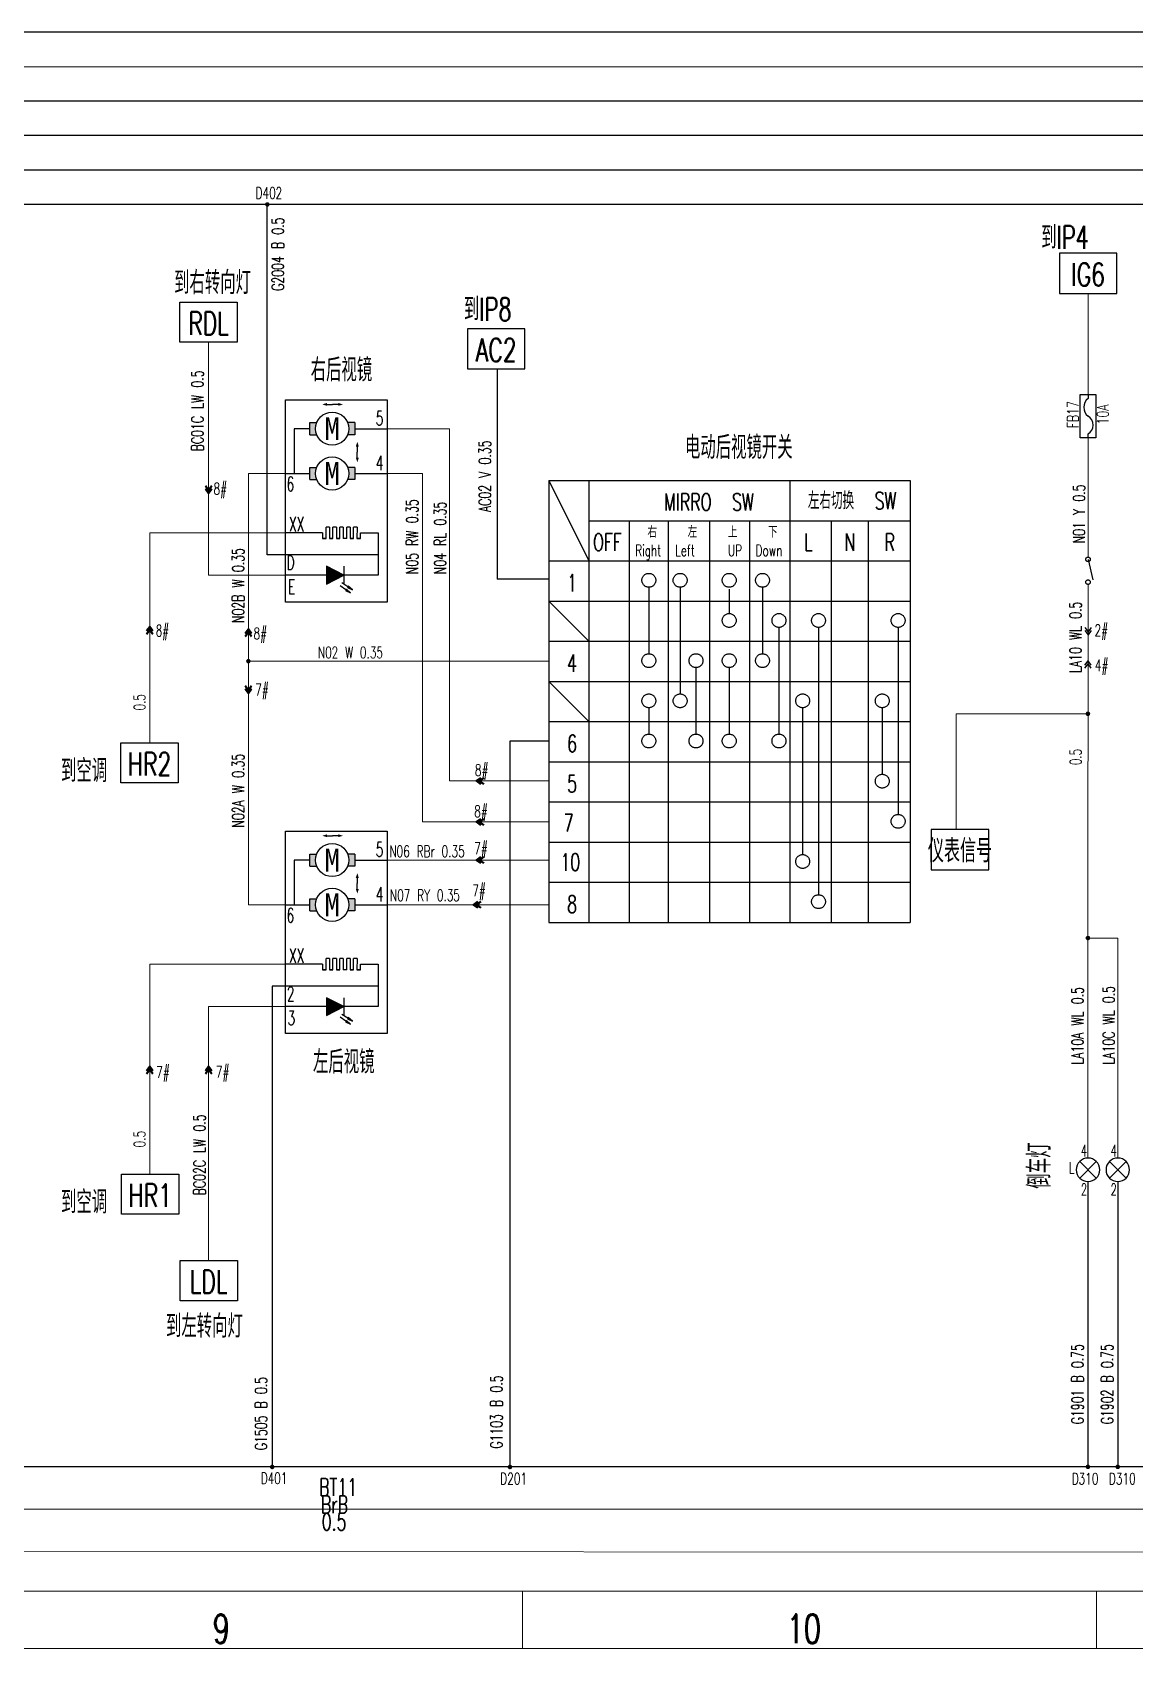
# Model space of a CAD drawing. Extents: x -5608 to -3197, y -2048 to 96.
# Drawn here: x -4788.4 to -4596.3, y -2047.8 to -1766.1 of the extents above; entities that cross this region are included whole.
import ezdxf
from ezdxf.enums import TextEntityAlignment as Align

# ---------------------------------------------------------------- set-up
doc = ezdxf.new("R2010")
doc.units = 0
doc.header["$LTSCALE"] = 25.4
doc.header["$MEASUREMENT"] = 0
for name, pattern in [('CENTER', [16, 13, -1, 1, -1]), ('DASHED', [0.75, 0.5, -0.25]), ('DASHED2', [0.375, 0.25, -0.125]), ('HIDDEN', [9.525, 6.35, -3.175]), ('PHANTOM', [17, 12, -1, 1, -1, 1, -1])]:
    doc.linetypes.add(name, pattern=pattern)
doc.layers.get('0').update_dxf_attribs({"linetype": 'CONTINUOUS'})
for name, color, linetype, lineweight in [('0Filament', 7, 'CONTINUOUS', 20), ('4CONTOUR', 4, 'CONTINUOUS', 50), ('5PHANTOM', 6, 'PHANTOM', 20)]:
    doc.layers.add(name, color=color, linetype=linetype, lineweight=lineweight)
for name, color, linetype in [('1CENTER', 1, 'CENTER'), ('2FRAM', 2, 'CONTINUOUS'), ('3DASHED', 3, 'DASHED'), ('blue', 5, 'CONTINUOUS'), ('br', 35, 'CONTINUOUS'), ('LEGEND', 1, 'CONTINUOUS'), ('other layer', 7, 'CONTINUOUS'), ('VCC', 1, 'CONTINUOUS')]:
    doc.layers.add(name, color=color, linetype=linetype)
doc.styles.add('HZ', font='txt.shx', dxfattribs={"width": 0.618, "height": 2.5, "bigfont": 'hztxt.shx'})

# ---------------------------------------------------------------- blocks, each defined once
blk = doc.blocks.new('pointer')
at = {"layer": 'other layer'}
blk.add_lwpolyline([(-5, 7), (-5, 0), (5, 0), (5, 7)], close=True, dxfattribs=at)
at = {"layer": 'other layer', "style": 'HZ', "width": 0.7, "flags": 8}
blk.add_attdef('FR', text='', height=4, dxfattribs=at).set_placement((0, 1.3), align=Align.CENTER)
blk = doc.blocks.new('light')
at = {"layer": 'LEGEND', "color": 1, "ltscale": 0.1}
for p, q in [((-1.44, 0.6), (1.46, 3.5)), ((1.46, 0.6), (-1.44, 3.5))]:
    blk.add_line(p, q, dxfattribs=at)
blk.add_circle((0.01, 2.05), 2.05, dxfattribs=at)
blk = doc.blocks.new('FUSE')
at = {"layer": 'other layer', "color": 1}
for p, q in [((0, 7.53), (0, 6.85)), ((0, 0), (0, 0.68))]:
    blk.add_line(p, q, dxfattribs=at)
at = {"layer": 'other layer', "color": 1, "linetype": 'HIDDEN'}
blk.add_lwpolyline([(-1.36, 7.53), (1.36, 7.53), (1.36, 0), (-1.36, 0)], close=True, dxfattribs=at)
at = {"layer": 'other layer', "color": 1}
for centre, radius, start, end in [((1.24, 5.31), 1.98, 128.8945, 231.1055), ((-0.84, 2.22), 1.75, 298.4847, 61.5153)]:
    blk.add_arc(centre, radius, start, end, dxfattribs=at)
at = {"layer": 'other layer', "linetype": 'DASHED2', "style": 'HZ', "width": 0.7}
for tag, p in [('FUSE', (-1.64, 4.03)), ('10A', (3.57, 4.06))]:
    blk.add_attdef(tag, text='', height=2, rotation=90, dxfattribs=at).set_placement(p, align=Align.CENTER)
blk = doc.blocks.new('moto2')
at = {"ltscale": 0.1}
h = blk.add_hatch(color=1, dxfattribs=at)
h.paths.add_polyline_path([(6.61, -1.05), (7.83, -1.05), (7.83, 1.05), (6.61, 1.05, -0.187868)])
h.paths.add_polyline_path([(1.22, 1.05), (0, 1.05), (0, -1.05), (1.22, -1.05, -0.187868)])
at = {"layer": 'LEGEND'}
blk.add_circle((3.91, 0), 2.89, dxfattribs=at)
at = {"layer": 'VCC'}
for p, q in [((0, -1.05), (0, 1.05)), ((0, 1.05), (1.22, 1.05)), ((7.83, 1.05), (6.61, 1.05)), ((7.83, 1.05), (7.83, -1.05)), ((0, -1.05), (1.22, -1.05)), ((7.83, -1.05), (6.61, -1.05))]:
    blk.add_line(p, q, dxfattribs=at)
at = {"layer": 'VCC', "insert": (3.91, 0), "char_height": 4, "width": 4.8828, "attachment_point": 5}
blk.add_mtext('M', dxfattribs=at)
blk = doc.blocks.new('led')
at = {"layer": 'blue', "ltscale": 0.1}
for points in [[(-2.65, 3.3), (-2.41, 3.46), (-3.05, 4.17)], [(-2.14, 3.63), (-1.9, 3.79), (-2.54, 4.51)]]:
    blk.add_hatch(color=1, dxfattribs=at).paths.add_polyline_path(points)
h = blk.add_hatch(color=1, dxfattribs=at)
h.paths.add_polyline_path([(0, 3.01), (-1.56, 0), (0, 0)])
h.paths.add_polyline_path([(0, 0), (1.56, 0), (0, 3.01)])
at = {"layer": 'blue', "color": 1, "ltscale": 0.1}
for p, q in [((-2.53, 3.38), (-1.86, 2.36)), ((-2.02, 3.71), (-1.35, 2.69)), ((1.56, 3.01), (-1.56, 3.01)), ((0, 3.01), (0, 0))]:
    blk.add_line(p, q, dxfattribs=at)
for points in [[(-3.05, 4.17), (-2.41, 3.46), (-2.65, 3.3)], [(-2.54, 4.51), (-1.9, 3.79), (-2.14, 3.63)], [(0, 3.01), (1.56, 0), (-1.56, 0)]]:
    blk.add_lwpolyline(points, close=True, dxfattribs=at)

msp = doc.modelspace()

# ---------------------------------------------------------------- hatches: boundary and pattern name
at = {"layer": '0Filament', "ltscale": 0.1}
for points in [[(-4747.86, -1796.13, 1), (-4747.07, -1796.13, 1)], [(-4751.16, -1875.71, 1), (-4750.37, -1875.71, 1)], [(-4604.87, -1884.88, 1), (-4604.07, -1884.88, 1)], [(-4604.87, -1923.96, 1), (-4604.07, -1923.96, 1)], [(-4747.01, -2016.13, 1), (-4746.21, -2016.13, 1)], [(-4705.59, -2016.13, 1), (-4704.79, -2016.13, 1)], [(-4604.87, -2016.11, -1), (-4604.07, -2016.11, -1)], [(-4599.68, -2016.11, -1), (-4598.88, -2016.11, -1)]]:
    msp.add_hatch(color=0, dxfattribs=at).paths.add_polyline_path(points)
at = {"layer": '1CENTER'}
for points in [[(-4737.87, -1830.97), (-4737.05, -1830.71), (-4737.05, -1831.23)], [(-4734.29, -1830.97), (-4735.11, -1830.71), (-4735.11, -1831.23)], [(-4731.78, -1837.49), (-4732.04, -1838.31), (-4731.52, -1838.31)], [(-4731.78, -1841.07), (-4732.04, -1840.24), (-4731.52, -1840.24)], [(-4737.87, -1906.13), (-4737.05, -1905.88), (-4737.05, -1906.39)], [(-4734.29, -1906.13), (-4735.11, -1905.88), (-4735.11, -1906.39)], [(-4731.78, -1912.65), (-4732.04, -1913.47), (-4731.52, -1913.47)], [(-4731.78, -1916.23), (-4732.04, -1915.41), (-4731.52, -1915.41)]]:
    msp.add_hatch(color=1, dxfattribs=at).paths.add_polyline_path(points)

# ---------------------------------------------------------------- linework, layer by layer
at = {"layer": '0Filament'}
for p, q in [((-4757.69, -1860.74), (-4757.69, -1820.14)), ((-4715.73, -1835.2), (-4726.6, -1835.2)), ((-4715.73, -1896.58), (-4715.73, -1835.2)), ((-4744.3, -1843), (-4750.77, -1843)), ((-4750.77, -1843), (-4750.77, -1918.16)), ((-4720.4, -1843), (-4726.6, -1843)), ((-4720.4, -1903.72), (-4720.4, -1843)), ((-4744.3, -1853.35), (-4767.96, -1853.35)), ((-4767.96, -1853.35), (-4767.96, -1889.93)), ((-4744.3, -1860.74), (-4757.69, -1860.74)), ((-4604.45, -1862.33), (-4604.47, -1923.96)), ((-4698.43, -1875.71), (-4750.77, -1875.71)), ((-4698.43, -1896.58), (-4715.73, -1896.58)), ((-4698.43, -1903.72), (-4720.4, -1903.72)), ((-4726.6, -1910.37), (-4698.43, -1910.37)), ((-4750.77, -1918.16), (-4744.3, -1918.16)), ((-4726.6, -1918.16), (-4698.43, -1918.16)), ((-4744.3, -1928.51), (-4767.96, -1928.51)), ((-4767.96, -1928.51), (-4767.96, -1965.1)), ((-4744.31, -1935.91), (-4757.7, -1935.91)), ((-4757.7, -1935.91), (-4757.7, -1980.16)), ((-4702.98, -2047.79), (-4702.98, -2037.79)), ((-4602.98, -2047.79), (-4602.98, -2037.79))]:
    msp.add_line(p, q, dxfattribs=at)
at = {"layer": '0Filament', "linetype": 'Continuous'}
for p, q in [((-4604.45, -1884.88), (-4627.46, -1884.88)), ((-4627.46, -1884.88), (-4627.46, -1905.03))]:
    msp.add_line(p, q, dxfattribs=at)
at = {"layer": '0Filament', "color": 0, "ltscale": 0.1}
for p, q in [((-4604.47, -1923.96), (-4604.47, -1962.24)), ((-4599.28, -1923.96), (-4599.28, -1962.29))]:
    msp.add_line(p, q, dxfattribs=at)
at = {"layer": '0Filament', "ltscale": 0.1}
msp.add_line((-4599.26, -1923.96), (-4604.47, -1923.96), dxfattribs=at)
at = {"layer": '0Filament', "color": 2}
msp.add_line((-5593.98, -2037.79), (-3511.98, -2037.79), dxfattribs=at)
at = {"layer": '0Filament', "color": 7}
msp.add_line((-3501.98, -2047.79), (-5603.98, -2047.79), dxfattribs=at)
at = {"layer": '1CENTER', "color": 1, "linetype": 'ByBlock'}
msp.add_line((-3700.02, -1766.13), (-5505.96, -1766.13), dxfattribs=at)
at = {"layer": '1CENTER', "color": 1}
for p, q in [((-4737.06, -1830.96), (-4736.08, -1830.96)), ((-4735.1, -1830.96), (-4736.08, -1830.96)), ((-4731.79, -1838.3), (-4731.79, -1839.28)), ((-4731.79, -1840.25), (-4731.79, -1839.28)), ((-4698.43, -1844.25), (-4635.43, -1844.25)), ((-4698.43, -1844.25), (-4698.43, -1921.25)), ((-4698.43, -1844.25), (-4691.43, -1858.25)), ((-4691.43, -1844.25), (-4691.43, -1921.25)), ((-4656.43, -1844.25), (-4656.43, -1921.25)), ((-4635.43, -1844.25), (-4635.43, -1921.25)), ((-4691.43, -1851.25), (-4635.43, -1851.25)), ((-4684.43, -1851.25), (-4684.43, -1921.25)), ((-4677.6, -1851.25), (-4677.6, -1921.25)), ((-4670.43, -1851.25), (-4670.43, -1921.25)), ((-4663.43, -1851.25), (-4663.43, -1921.25)), ((-4656.43, -1851.25), (-4656.43, -1921.25)), ((-4656.43, -1851.25), (-4656.43, -1921.25)), ((-4656.43, -1851.25), (-4656.43, -1921.25)), ((-4656.43, -1851.25), (-4656.43, -1921.25)), ((-4656.43, -1851.25), (-4656.43, -1921.25)), ((-4656.43, -1851.25), (-4656.43, -1921.25)), ((-4656.43, -1851.25), (-4656.43, -1921.25)), ((-4656.43, -1851.25), (-4656.43, -1921.25)), ((-4656.43, -1851.25), (-4656.43, -1921.25)), ((-4656.43, -1851.25), (-4656.43, -1921.25)), ((-4649.19, -1851.25), (-4649.19, -1921.25)), ((-4642.77, -1851.25), (-4642.77, -1921.25)), ((-4698.43, -1858.25), (-4635.43, -1858.25)), ((-4698.43, -1858.25), (-4635.43, -1858.25)), ((-4698.43, -1858.25), (-4635.43, -1858.25)), ((-4698.43, -1858.25), (-4635.43, -1858.25)), ((-4698.43, -1858.25), (-4635.43, -1858.25)), ((-4698.43, -1858.25), (-4635.43, -1858.25)), ((-4698.43, -1858.25), (-4635.43, -1858.25)), ((-4698.43, -1858.25), (-4635.43, -1858.25)), ((-4680.98, -1862.83), (-4680.98, -1874.41)), ((-4675.53, -1862.83), (-4675.53, -1881.41)), ((-4666.98, -1863.18), (-4666.98, -1867.41)), ((-4661.18, -1862.83), (-4661.18, -1874.41)), ((-4698.43, -1865.25), (-4635.43, -1865.25)), ((-4698.43, -1865.25), (-4635.43, -1865.25)), ((-4698.43, -1865.25), (-4635.43, -1865.25)), ((-4698.43, -1865.25), (-4635.43, -1865.25)), ((-4698.43, -1865.25), (-4635.43, -1865.25)), ((-4698.43, -1865.25), (-4635.43, -1865.25)), ((-4698.43, -1865.25), (-4635.43, -1865.25)), ((-4698.43, -1865.25), (-4635.43, -1865.25)), ((-4698.43, -1865.25), (-4635.43, -1865.25)), ((-4698.43, -1865.25), (-4635.43, -1865.25)), ((-4698.43, -1865.25), (-4691.43, -1872.25)), ((-4658.31, -1869.83), (-4658.31, -1888.41)), ((-4651.42, -1869.83), (-4651.42, -1916.41)), ((-4637.55, -1869.83), (-4637.55, -1902.41)), ((-4698.43, -1872.25), (-4635.43, -1872.25)), ((-4698.43, -1872.25), (-4635.43, -1872.25)), ((-4698.43, -1872.25), (-4635.43, -1872.25)), ((-4698.43, -1872.25), (-4635.43, -1872.25)), ((-4698.43, -1872.25), (-4635.43, -1872.25)), ((-4698.43, -1872.25), (-4635.43, -1872.25)), ((-4698.43, -1872.25), (-4635.43, -1872.25)), ((-4698.43, -1872.25), (-4635.43, -1872.25)), ((-4698.43, -1872.25), (-4635.43, -1872.25)), ((-4698.43, -1872.25), (-4635.43, -1872.25)), ((-4672.77, -1876.83), (-4672.77, -1888.41)), ((-4666.98, -1876.83), (-4666.98, -1888.41)), ((-4698.43, -1879.25), (-4635.43, -1879.25)), ((-4698.43, -1879.25), (-4635.43, -1879.25)), ((-4698.43, -1879.25), (-4635.43, -1879.25)), ((-4698.43, -1879.25), (-4635.43, -1879.25)), ((-4698.43, -1879.25), (-4635.43, -1879.25)), ((-4698.43, -1879.25), (-4635.43, -1879.25)), ((-4698.43, -1879.25), (-4635.43, -1879.25)), ((-4698.43, -1879.25), (-4635.43, -1879.25)), ((-4698.43, -1879.25), (-4635.43, -1879.25)), ((-4698.43, -1879.25), (-4635.43, -1879.25)), ((-4698.43, -1879.25), (-4691.43, -1886.25)), ((-4680.98, -1883.83), (-4680.98, -1888.41)), ((-4654.18, -1883.83), (-4654.18, -1909.41)), ((-4640.31, -1883.83), (-4640.31, -1895.41)), ((-4698.43, -1886.25), (-4635.43, -1886.25)), ((-4698.43, -1886.25), (-4635.43, -1886.25)), ((-4698.43, -1886.25), (-4635.43, -1886.25)), ((-4698.43, -1886.25), (-4635.43, -1886.25)), ((-4698.43, -1886.25), (-4635.43, -1886.25)), ((-4698.43, -1886.25), (-4635.43, -1886.25)), ((-4698.43, -1886.25), (-4635.43, -1886.25)), ((-4698.43, -1886.25), (-4635.43, -1886.25)), ((-4698.43, -1886.25), (-4635.43, -1886.25)), ((-4698.43, -1886.25), (-4635.43, -1886.25)), ((-4698.43, -1893.25), (-4635.43, -1893.25)), ((-4698.43, -1893.25), (-4635.43, -1893.25)), ((-4698.43, -1893.25), (-4635.43, -1893.25)), ((-4698.43, -1893.25), (-4635.43, -1893.25)), ((-4698.43, -1893.25), (-4635.43, -1893.25)), ((-4698.43, -1893.25), (-4635.43, -1893.25)), ((-4698.43, -1893.25), (-4635.43, -1893.25)), ((-4698.43, -1893.25), (-4635.43, -1893.25)), ((-4698.43, -1893.25), (-4635.43, -1893.25)), ((-4698.43, -1893.25), (-4635.43, -1893.25)), ((-4698.43, -1900.25), (-4635.43, -1900.25)), ((-4698.43, -1900.25), (-4635.43, -1900.25)), ((-4698.43, -1900.25), (-4635.43, -1900.25)), ((-4698.43, -1900.25), (-4635.43, -1900.25)), ((-4698.43, -1900.25), (-4635.43, -1900.25)), ((-4698.43, -1900.25), (-4635.43, -1900.25)), ((-4698.43, -1900.25), (-4635.43, -1900.25)), ((-4698.43, -1900.25), (-4635.43, -1900.25)), ((-4698.43, -1900.25), (-4635.43, -1900.25)), ((-4698.43, -1900.25), (-4635.43, -1900.25)), ((-4737.06, -1906.13), (-4736.08, -1906.13)), ((-4735.1, -1906.13), (-4736.08, -1906.13)), ((-4698.43, -1907.25), (-4635.43, -1907.25)), ((-4698.43, -1907.25), (-4635.43, -1907.25)), ((-4698.43, -1907.25), (-4635.43, -1907.25)), ((-4698.43, -1907.25), (-4635.43, -1907.25)), ((-4698.43, -1907.25), (-4635.43, -1907.25)), ((-4698.43, -1907.25), (-4635.43, -1907.25)), ((-4698.43, -1907.25), (-4635.43, -1907.25)), ((-4698.43, -1907.25), (-4635.43, -1907.25)), ((-4698.43, -1907.25), (-4635.43, -1907.25)), ((-4698.43, -1907.25), (-4635.43, -1907.25)), ((-4731.79, -1913.46), (-4731.79, -1914.44)), ((-4731.79, -1915.42), (-4731.79, -1914.44)), ((-4698.43, -1914.25), (-4635.43, -1914.25)), ((-4698.43, -1914.25), (-4635.43, -1914.25)), ((-4698.43, -1914.25), (-4635.43, -1914.25)), ((-4698.43, -1914.25), (-4635.43, -1914.25)), ((-4698.43, -1914.25), (-4635.43, -1914.25)), ((-4698.43, -1914.25), (-4635.43, -1914.25)), ((-4698.43, -1914.25), (-4635.43, -1914.25)), ((-4698.43, -1914.25), (-4635.43, -1914.25)), ((-4698.43, -1914.25), (-4635.43, -1914.25)), ((-4698.43, -1914.25), (-4635.43, -1914.25)), ((-4698.43, -1921.25), (-4635.43, -1921.25))]:
    msp.add_line(p, q, dxfattribs=at)
at = {"layer": '1CENTER', "color": 1, "ltscale": 0.1}
for p, q in [((-4740.07, -1835.2), (-4742.77, -1835.2)), ((-4742.77, -1835.2), (-4742.77, -1843)), ((-4732.25, -1835.2), (-4726.6, -1835.2)), ((-4744.3, -1843), (-4740.07, -1843)), ((-4732.25, -1843), (-4726.6, -1843)), ((-4737.83, -1853.35), (-4744.3, -1853.35)), ((-4731.24, -1853.35), (-4728.13, -1853.35)), ((-4728.13, -1853.35), (-4728.13, -1860.75)), ((-4728.13, -1857.18), (-4744.3, -1857.18)), ((-4604.45, -1857.97), (-4603.59, -1861.54)), ((-4728.13, -1860.75), (-4744.3, -1860.74)), ((-4740.07, -1910.37), (-4742.77, -1910.37)), ((-4742.77, -1910.37), (-4742.77, -1918.16)), ((-4732.25, -1910.37), (-4726.6, -1910.37)), ((-4744.3, -1918.16), (-4740.07, -1918.16)), ((-4732.25, -1918.16), (-4726.6, -1918.16)), ((-4737.83, -1928.51), (-4744.3, -1928.51)), ((-4731.24, -1928.51), (-4728.13, -1928.52)), ((-4728.13, -1928.52), (-4728.13, -1935.91)), ((-4728.13, -1932.35), (-4744.3, -1932.35)), ((-4728.13, -1935.91), (-4744.3, -1935.91))]:
    msp.add_line(p, q, dxfattribs=at)
at = {"layer": '1CENTER', "color": 1, "lineweight": -2}
for p, q in [((-4737.23, -1854.32), (-4737.23, -1852.39)), ((-4736.63, -1852.39), (-4737.23, -1852.39)), ((-4736.63, -1852.39), (-4736.63, -1854.32)), ((-4736.03, -1854.32), (-4736.03, -1852.39)), ((-4735.43, -1852.39), (-4736.03, -1852.39)), ((-4735.43, -1852.39), (-4735.43, -1854.32)), ((-4734.83, -1854.32), (-4734.83, -1852.39)), ((-4734.23, -1852.39), (-4734.83, -1852.39)), ((-4734.23, -1852.39), (-4734.23, -1854.32)), ((-4733.63, -1854.32), (-4733.63, -1852.39)), ((-4733.03, -1852.39), (-4733.63, -1852.39)), ((-4733.03, -1852.39), (-4733.03, -1854.32)), ((-4732.43, -1854.32), (-4732.43, -1852.39)), ((-4731.83, -1852.39), (-4732.43, -1852.39)), ((-4731.83, -1852.39), (-4731.84, -1854.32)), ((-4737.83, -1853.35), (-4737.83, -1854.32)), ((-4737.83, -1854.32), (-4737.23, -1854.32)), ((-4737.23, -1854.32), (-4737.83, -1854.32)), ((-4736.63, -1854.32), (-4736.03, -1854.32)), ((-4736.03, -1854.32), (-4736.63, -1854.32)), ((-4735.43, -1854.32), (-4734.83, -1854.32)), ((-4734.83, -1854.32), (-4735.43, -1854.32)), ((-4733.63, -1854.32), (-4734.23, -1854.32)), ((-4733.03, -1854.32), (-4732.43, -1854.32)), ((-4732.43, -1854.32), (-4733.03, -1854.32)), ((-4731.84, -1854.32), (-4731.24, -1854.32)), ((-4731.24, -1854.32), (-4731.84, -1854.32)), ((-4731.24, -1854.32), (-4731.24, -1853.35)), ((-4737.83, -1928.51), (-4737.83, -1929.48)), ((-4737.23, -1929.48), (-4737.23, -1927.55)), ((-4736.63, -1927.55), (-4737.23, -1927.55)), ((-4736.63, -1927.55), (-4736.63, -1929.48)), ((-4736.03, -1929.48), (-4736.03, -1927.55)), ((-4735.43, -1927.55), (-4736.03, -1927.55)), ((-4735.43, -1927.55), (-4735.43, -1929.48)), ((-4734.83, -1929.48), (-4734.83, -1927.55)), ((-4734.23, -1927.55), (-4734.83, -1927.55)), ((-4734.23, -1927.55), (-4734.23, -1929.48)), ((-4733.63, -1929.48), (-4733.63, -1927.55)), ((-4733.03, -1927.55), (-4733.63, -1927.55)), ((-4733.03, -1927.55), (-4733.03, -1929.48)), ((-4732.43, -1929.48), (-4732.43, -1927.55)), ((-4731.83, -1927.55), (-4732.43, -1927.55)), ((-4731.83, -1927.55), (-4731.84, -1929.48)), ((-4731.24, -1929.48), (-4731.24, -1928.51)), ((-4737.83, -1929.48), (-4737.23, -1929.48)), ((-4737.23, -1929.48), (-4737.83, -1929.48)), ((-4736.63, -1929.48), (-4736.03, -1929.48)), ((-4736.03, -1929.48), (-4736.63, -1929.48)), ((-4735.43, -1929.48), (-4734.83, -1929.48)), ((-4734.83, -1929.48), (-4735.43, -1929.48)), ((-4733.63, -1929.48), (-4734.23, -1929.48)), ((-4733.03, -1929.48), (-4732.43, -1929.48)), ((-4732.43, -1929.48), (-4733.03, -1929.48)), ((-4731.84, -1929.48), (-4731.24, -1929.48)), ((-4731.24, -1929.48), (-4731.84, -1929.48))]:
    msp.add_line(p, q, dxfattribs=at)
at = {"layer": '1CENTER', "color": 1, "linetype": 'HIDDEN', "ltscale": 5}
for points in [[(-4744.3, -1830.15), (-4726.6, -1830.15), (-4726.6, -1865.43), (-4744.3, -1865.43)], [(-4744.3, -1905.31), (-4726.6, -1905.31), (-4726.6, -1940.59), (-4744.3, -1940.59)]]:
    msp.add_lwpolyline(points, close=True, dxfattribs=at)
at = {"layer": '1CENTER', "color": 1, "ltscale": 0.1}
for centre in [(-4604.45, -1857.97), (-4604.45, -1861.94)]:
    msp.add_circle(centre, 0.395, dxfattribs=at)
at = {"layer": '1CENTER', "color": 1}
for centre in [(-4680.98, -1861.62), (-4675.53, -1861.62), (-4666.98, -1861.62), (-4661.18, -1861.62), (-4666.98, -1868.62), (-4658.31, -1868.62), (-4651.42, -1868.62), (-4637.55, -1868.62), (-4680.98, -1875.62), (-4672.77, -1875.62), (-4666.98, -1875.62), (-4661.18, -1875.62), (-4680.98, -1882.62), (-4675.53, -1882.62), (-4654.18, -1882.62), (-4640.31, -1882.62), (-4680.98, -1889.62), (-4672.77, -1889.62), (-4666.98, -1889.62), (-4658.31, -1889.62), (-4640.31, -1896.62), (-4637.55, -1903.62), (-4654.18, -1910.62), (-4651.42, -1917.62)]:
    msp.add_circle(centre, 1.21, dxfattribs=at)
at = {"layer": '2FRAM', "color": 2}
for p, q in [((-3700.02, -1796.13), (-5502.67, -1796.13)), ((-4605.01, -1876.39), (-4604.46, -1875.65)), ((-4603.9, -1876.39), (-4604.46, -1875.65)), ((-4605.01, -1876.92), (-4604.46, -1876.18)), ((-4603.9, -1876.92), (-4604.46, -1876.18)), ((-3755.47, -2016.13), (-5515.39, -2016.13))]:
    msp.add_line(p, q, dxfattribs=at)
at = {"layer": '2FRAM', "color": 2, "lineweight": -3, "ltscale": 0.1}
for p, q in [((-4747.47, -1857.18), (-4747.47, -1796.13)), ((-4744.3, -1857.18), (-4747.47, -1857.18)), ((-4744.3, -1932.35), (-4746.61, -1932.35)), ((-4746.61, -1932.35), (-4746.61, -2016.13))]:
    msp.add_line(p, q, dxfattribs=at)
at = {"layer": '2FRAM', "color": 2, "ltscale": 0.1}
for p, q in [((-4698.43, -1889.64), (-4705.19, -1889.64)), ((-4705.19, -1889.64), (-4705.19, -2016.13)), ((-4604.47, -1966.39), (-4604.47, -2016.13)), ((-4599.28, -1966.39), (-4599.28, -2016.13))]:
    msp.add_line(p, q, dxfattribs=at)
at = {"layer": '3DASHED', "color": 3, "linetype": 'ByBlock'}
for p, q in [((-3700.02, -1784.13), (-5502.67, -1784.13)), ((-4707.39, -1824.79), (-4707.39, -1861.44)), ((-4698.43, -1861.44), (-4707.39, -1861.44))]:
    msp.add_line(p, q, dxfattribs=at)
at = {"layer": '3DASHED', "color": 88, "linetype": 'ByBlock', "lineweight": 9}
msp.add_line((-5515.39, -2023.46), (-3755.47, -2023.46), dxfattribs=at)
at = {"layer": '4CONTOUR', "color": 4}
for p, q in [((-4758.24, -1845.18), (-4757.69, -1845.92)), ((-4758.24, -1845.71), (-4757.69, -1846.45)), ((-4757.13, -1845.18), (-4757.69, -1845.92)), ((-4757.13, -1845.71), (-4757.69, -1846.45)), ((-4768.52, -1870.45), (-4767.96, -1869.71)), ((-4767.41, -1870.45), (-4767.96, -1869.71)), ((-4751.32, -1870.88), (-4750.77, -1870.14)), ((-4750.21, -1870.88), (-4750.77, -1870.14)), ((-4768.52, -1870.98), (-4767.96, -1870.24)), ((-4767.41, -1870.98), (-4767.96, -1870.24)), ((-4751.32, -1871.41), (-4750.77, -1870.67)), ((-4750.21, -1871.41), (-4750.77, -1870.67)), ((-4751.32, -1880.01), (-4750.77, -1880.75)), ((-4751.32, -1880.54), (-4750.77, -1881.28)), ((-4750.21, -1880.01), (-4750.77, -1880.75)), ((-4750.21, -1880.54), (-4750.77, -1881.28)), ((-4710.28, -1896.03), (-4711.02, -1896.58)), ((-4710.28, -1897.14), (-4711.02, -1896.58)), ((-4709.76, -1896.03), (-4710.49, -1896.58)), ((-4709.76, -1897.14), (-4710.49, -1896.58)), ((-4710.28, -1903.16), (-4711.02, -1903.72)), ((-4710.28, -1904.27), (-4711.02, -1903.72)), ((-4709.76, -1903.16), (-4710.49, -1903.72)), ((-4709.76, -1904.27), (-4710.49, -1903.72)), ((-4710.28, -1909.81), (-4711.02, -1910.37)), ((-4710.28, -1910.92), (-4711.02, -1910.37)), ((-4709.76, -1909.81), (-4710.49, -1910.37)), ((-4709.76, -1910.92), (-4710.49, -1910.37)), ((-4710.77, -1917.6), (-4711.51, -1918.16)), ((-4710.24, -1917.6), (-4710.98, -1918.16)), ((-4710.77, -1918.71), (-4711.51, -1918.16)), ((-4710.24, -1918.71), (-4710.98, -1918.16)), ((-4768.52, -1947.08), (-4767.96, -1946.34)), ((-4768.52, -1947.61), (-4767.96, -1946.87)), ((-4767.41, -1947.08), (-4767.96, -1946.34)), ((-4767.41, -1947.61), (-4767.96, -1946.87)), ((-4758.25, -1947.08), (-4757.7, -1946.34)), ((-4758.25, -1947.61), (-4757.7, -1946.87)), ((-4757.14, -1947.08), (-4757.7, -1946.34)), ((-4757.14, -1947.61), (-4757.7, -1946.87))]:
    msp.add_line(p, q, dxfattribs=at)
at = {"layer": '4CONTOUR', "color": 140, "lineweight": 9}
msp.add_line((-5515.39, -2030.47), (-3755.47, -2031.46), dxfattribs=at)
at = {"layer": '5PHANTOM', "color": 6, "linetype": 'ByBlock'}
msp.add_line((-3700.02, -1772.13), (-5502.67, -1772.13), dxfattribs=at)
at = {"layer": '5PHANTOM', "color": 6}
for p, q in [((-4604.45, -1829.26), (-4604.45, -1811.63)), ((-4604.45, -1836.79), (-4604.45, -1857.58))]:
    msp.add_line(p, q, dxfattribs=at)
at = {"layer": 'blue', "color": 5}
for p, q in [((-3700.02, -1790.13), (-5502.67, -1790.13)), ((-4605.01, -1869.84), (-4604.46, -1870.58)), ((-4603.9, -1869.84), (-4604.46, -1870.58)), ((-4605.01, -1870.37), (-4604.46, -1871.11)), ((-4603.9, -1870.37), (-4604.46, -1871.11))]:
    msp.add_line(p, q, dxfattribs=at)
at = {"layer": 'br', "color": 30}
msp.add_line((-3700.02, -1778.13), (-5502.67, -1778.13), dxfattribs=at)

# ---------------------------------------------------------------- block references
at = {"layer": '1CENTER', "color": 1}
for p in [(-4740.07, -1835.2), (-4740.07, -1843), (-4740.07, -1910.37), (-4740.07, -1918.16)]:
    msp.add_blockref('moto2', p, dxfattribs=at)
at = {"layer": '1CENTER', "color": 1, "ltscale": 0.1, "xscale": -1, "rotation": 180}
msp.add_blockref('light', (-4604.47, -1962.29), dxfattribs=at)
at = {"layer": '1CENTER', "color": 1, "xscale": -1, "rotation": 180}
msp.add_blockref('light', (-4599.28, -1962.29), dxfattribs=at)
at = {"layer": '5PHANTOM'}
ref = msp.add_blockref('pointer', (-4604.45, -1811.63), dxfattribs=at)
ref.add_attrib('FR', 'IG6', dxfattribs={"layer": 'other layer', "color": 6, "height": 4, "style": 'HZ', "width": 0.7}).set_placement((-4604.45, -1810.33), align=Align.CENTER)
ref = msp.add_blockref('pointer', (-4757.69, -1820.14), dxfattribs=dict(at, xscale=-1, rotation=0.008160115100430687))
ref.add_attrib('FR', 'RDL', dxfattribs={"layer": 'other layer', "color": 6, "height": 4, "rotation": 0.0082, "style": 'HZ', "width": 0.7}).set_placement((-4757.69, -1818.84), align=Align.CENTER)
ref = msp.add_blockref('pointer', (-4707.57, -1824.79), dxfattribs=at)
ref.add_attrib('FR', 'AC2', dxfattribs={"layer": 'other layer', "color": 6, "height": 4, "style": 'HZ', "width": 0.7}).set_placement((-4707.57, -1823.49), align=Align.CENTER)
ref = msp.add_blockref('pointer', (-4767.99, -1896.93), dxfattribs=dict(at, xscale=-1, rotation=0.008160115100430687))
ref.add_attrib('FR', 'HR2', dxfattribs={"layer": 'other layer', "color": 6, "height": 4, "rotation": 0.0082, "style": 'HZ', "width": 0.7}).set_placement((-4767.99, -1895.63), align=Align.CENTER)
ref = msp.add_blockref('pointer', (-4626.76, -1912.07), dxfattribs=at)
ref.add_attrib('FR', '仪表信号', dxfattribs={"layer": 'other layer', "color": 6, "height": 4, "style": 'HZ', "width": 0.7}).set_placement((-4626.76, -1910.77), align=Align.CENTER)
ref = msp.add_blockref('pointer', (-4767.87, -1972.1), dxfattribs=dict(at, xscale=-1, rotation=0.008160115100430687))
ref.add_attrib('FR', 'HR1', dxfattribs={"layer": 'other layer', "color": 6, "height": 4, "rotation": 0.0082, "style": 'HZ', "width": 0.7}).set_placement((-4767.87, -1970.8), align=Align.CENTER)
ref = msp.add_blockref('pointer', (-4757.67, -1987.16), dxfattribs=dict(at, xscale=-1, rotation=0.008160115100430687))
ref.add_attrib('FR', 'LDL', dxfattribs={"layer": 'other layer', "color": 6, "height": 4, "rotation": 0.0082, "style": 'HZ', "width": 0.7}).set_placement((-4757.67, -1985.86), align=Align.CENTER)
at = {"layer": 'LEGEND', "color": 1, "xscale": -1, "rotation": 269.9918398849256}
for p in [(-4737.14, -1860.74), (-4737.14, -1935.91)]:
    msp.add_blockref('led', p, dxfattribs=at)
at = {"layer": 'other layer', "linetype": 'DASHED2'}
msp.add_blockref('FUSE', (-4604.45, -1836.79), dxfattribs=at).add_auto_attribs({'10A': '10A', 'FUSE': 'FB17'})

# ---------------------------------------------------------------- texts
at = {"layer": '0Filament', "style": 'HZ'}
for s, height, width, p in [('到IP4', 4, 0.67, (-4612.62, -1803.88)), ('到右转向灯', 4, 0.67, (-4763.71, -1811.76)), ('到IP8', 4, 0.67, (-4713.21, -1816.38)), ('右后视镜', 4, 0.67, (-4739.91, -1826.97)), ('电动后视镜开关', 4, 0.67, (-4674.69, -1840.47)), ('到空调', 4, 0.67, (-4783.42, -1896.81)), ('左后视镜', 4, 0.67, (-4739.5, -1947.56)), ('到空调', 4, 0.67, (-4783.41, -1971.97)), ('到左转向灯', 4, 0.67, (-4765.12, -1993.59)), ('BT11', 3, 0.67, (-4738.44, -2021.14)), ('BrB', 3, 0.67, (-4738.12, -2024.16)), ('0.5', 3, 0.67, (-4737.98, -2027.19)), ('9', 5, 0.7, (-4756.98, -2046.81)), ('10', 5, 0.7, (-4656.98, -2046.81))]:
    msp.add_text(s, height=height, dxfattribs=dict(at, width=width)).set_placement(p)
at = {"layer": '0Filament', "color": 0, "ltscale": 0.1, "style": 'HZ', "width": 0.67}
for p in [(-4768.73, -1884.32), (-4605.61, -1893.85), (-4768.73, -1960.44)]:
    msp.add_text('0.5', height=2, rotation=90, dxfattribs=at).set_placement(p)
at = {"layer": '0Filament', "style": 'HZ', "width": 0.67}
msp.add_text('倒车灯', height=4, rotation=90, dxfattribs=at).set_placement((-4610.94, -1967.63))
at = {"layer": '1CENTER', "color": 1, "style": 'HZ', "width": 0.67}
for s, height, p in [('MIRRO  SW', 3, (-4678.33, -1849.48)), ('左右切换  SW', 3, (-4653.26, -1849.24)), ('右', 2, (-4681.22, -1854.19)), ('左', 2, (-4674.22, -1854.19)), ('上', 2, (-4667.22, -1854.19)), ('下', 2, (-4660.22, -1854.19)), ('OFF', 3, (-4690.7, -1856.48)), ('Right', 2, (-4683.37, -1857.42)), ('Left', 2, (-4676.37, -1857.42)), ('UP', 2, (-4667.22, -1857.42)), ('Down', 2, (-4662.37, -1857.42)), ('L', 3, (-4653.89, -1856.48)), ('N', 3, (-4646.89, -1856.48)), ('R', 3, (-4639.89, -1856.48)), ('1', 3, (-4695.22, -1863.56)), ('4', 3, (-4695.22, -1877.56)), ('6', 3, (-4695.22, -1891.56)), ('5', 3, (-4695.22, -1898.56)), ('7', 3, (-4695.81, -1905.39)), ('10', 3, (-4696.39, -1912.23)), ('8', 3, (-4695.22, -1919.56)), ('4', 2, (-4605.73, -1962.01)), ('4', 2, (-4600.56, -1962.01)), ('2', 2, (-4605.73, -1968.76)), ('2', 2, (-4600.56, -1968.76))]:
    msp.add_text(s, height=height, dxfattribs=at).set_placement(p)
at = {"layer": '1CENTER', "color": 1, "linetype": 'HIDDEN', "ltscale": 0.1, "style": 'HZ', "width": 0.67}
msp.add_text('L', height=2, dxfattribs=at).set_placement((-4607.77, -1964.99))
at = {"layer": '1CENTER', "color": 1, "ltscale": 2.5, "char_height": 2.5, "width": 1.2366, "attachment_point": 9, "style": 'HZ'}
for s, insert in [('5', (-4727.24, -1834.62)), ('4', (-4727.24, -1842.41)), ('6', (-4742.77, -1846.1)), ('D', (-4742.73, -1859.78)), ('E', (-4742.61, -1863.99)), ('5', (-4727.24, -1909.78)), ('4', (-4727.24, -1917.57)), ('6', (-4742.77, -1921.26)), ('2', (-4742.73, -1934.94)), ('3', (-4742.61, -1939.16))]:
    msp.add_mtext(s, dxfattribs=dict(at, insert=insert))
at = {"layer": '1CENTER', "color": 1, "ltscale": 2.5, "char_height": 2.5, "width": 1.2366, "attachment_point": 7, "rotation": 359.9918, "style": 'HZ'}
for insert in [(-4743.67, -1853.09), (-4743.67, -1928.26)]:
    msp.add_mtext('XX', dxfattribs=dict(at, insert=insert))
at = {"layer": '2FRAM', "color": 2, "ltscale": 0.1, "style": 'HZ', "width": 0.67}
for s, p in [('D402', (-4749.51, -1795.13)), ('4#', (-4603.24, -1877.43)), ('D401', (-4748.6, -2019.09)), ('D201', (-4706.86, -2019.17)), ('D310', (-4607.29, -2019.18)), ('D310', (-4600.81, -2019.18))]:
    msp.add_text(s, height=2, dxfattribs=at).set_placement(p)
at = {"layer": '3DASHED', "color": 3, "lineweight": 5, "ltscale": 0.1, "style": 'HZ', "width": 0.67}
for s, p in [('G2004 B 0.5', (-4744.58, -1811.17)), ('BC01C LW 0.5', (-4758.61, -1839.13)), ('AC02 V 0.35', (-4708.5, -1849.71)), ('N01 Y 0.5', (-4604.99, -1855.18)), ('N05 RW 0.35', (-4721.2, -1860.56)), ('N04 RL 0.35', (-4716.29, -1860.56)), ('N02B W 0.35', (-4751.5, -1869.06)), ('LA10 WL 0.5', (-4605.61, -1877.74)), ('N02A W 0.35', (-4751.5, -1904.72)), ('LA10A WL 0.5', (-4605.24, -1945.98)), ('LA10C WL 0.5', (-4599.82, -1945.98)), ('BC02C LW 0.5', (-4758.23, -1968.78)), ('G1901 B 0.75', (-4605.24, -2008.68)), ('G1902 B 0.75', (-4600.07, -2008.68)), ('G1505 B 0.5', (-4747.52, -2013.2)), ('G1103 B 0.5', (-4706.51, -2012.93))]:
    msp.add_text(s, height=2.08, rotation=90, dxfattribs=at).set_placement(p)
at = {"layer": '3DASHED', "color": 3, "ltscale": 0.1, "style": 'HZ', "width": 0.67}
for s, p in [('N02 W 0.35', (-4738.66, -1875.2)), ('N06 RBr 0.35', (-4726.19, -1909.86)), ('N07 RY 0.35', (-4726.11, -1917.52))]:
    msp.add_text(s, height=2, dxfattribs=at).set_placement(p)
at = {"layer": '4CONTOUR', "color": 4, "ltscale": 0.1, "style": 'HZ', "width": 0.67}
for s, p in [('8#', (-4756.82, -1846.66)), ('8#', (-4766.91, -1871.4)), ('8#', (-4749.84, -1871.88)), ('7#', (-4749.56, -1881.67)), ('8#', (-4711.29, -1895.7)), ('8#', (-4711.42, -1902.87)), ('7#', (-4711.39, -1909.34)), ('7#', (-4711.73, -1916.67)), ('7#', (-4766.83, -1948.32)), ('7#', (-4756.41, -1948.28))]:
    msp.add_text(s, height=2, dxfattribs=at).set_placement(p)
at = {"layer": 'blue', "color": 5, "ltscale": 0.1, "style": 'HZ', "width": 0.67}
msp.add_text('2#', height=2, dxfattribs=at).set_placement((-4603.31, -1871.33))

doc.saveas('drawing.dxf')
